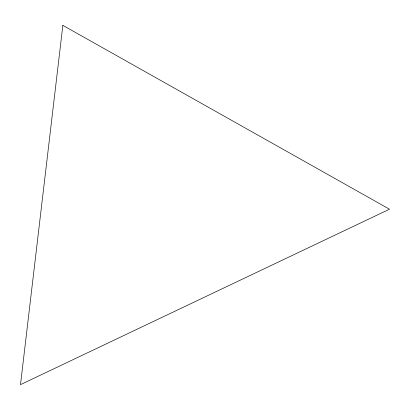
<?xml version="1.0" encoding="UTF-8"?>
<svg xmlns="http://www.w3.org/2000/svg" width="410" height="410" viewBox="0 0 410 410"><rect width="100%" height="100%" fill="white"/><g stroke="black" fill="none" stroke-linecap="round" stroke-linejoin="round"><path stroke-width="0.61" d="M62.853 25.358L20.5 384.641L389.5 209.208L62.853 25.358"/></g></svg>
